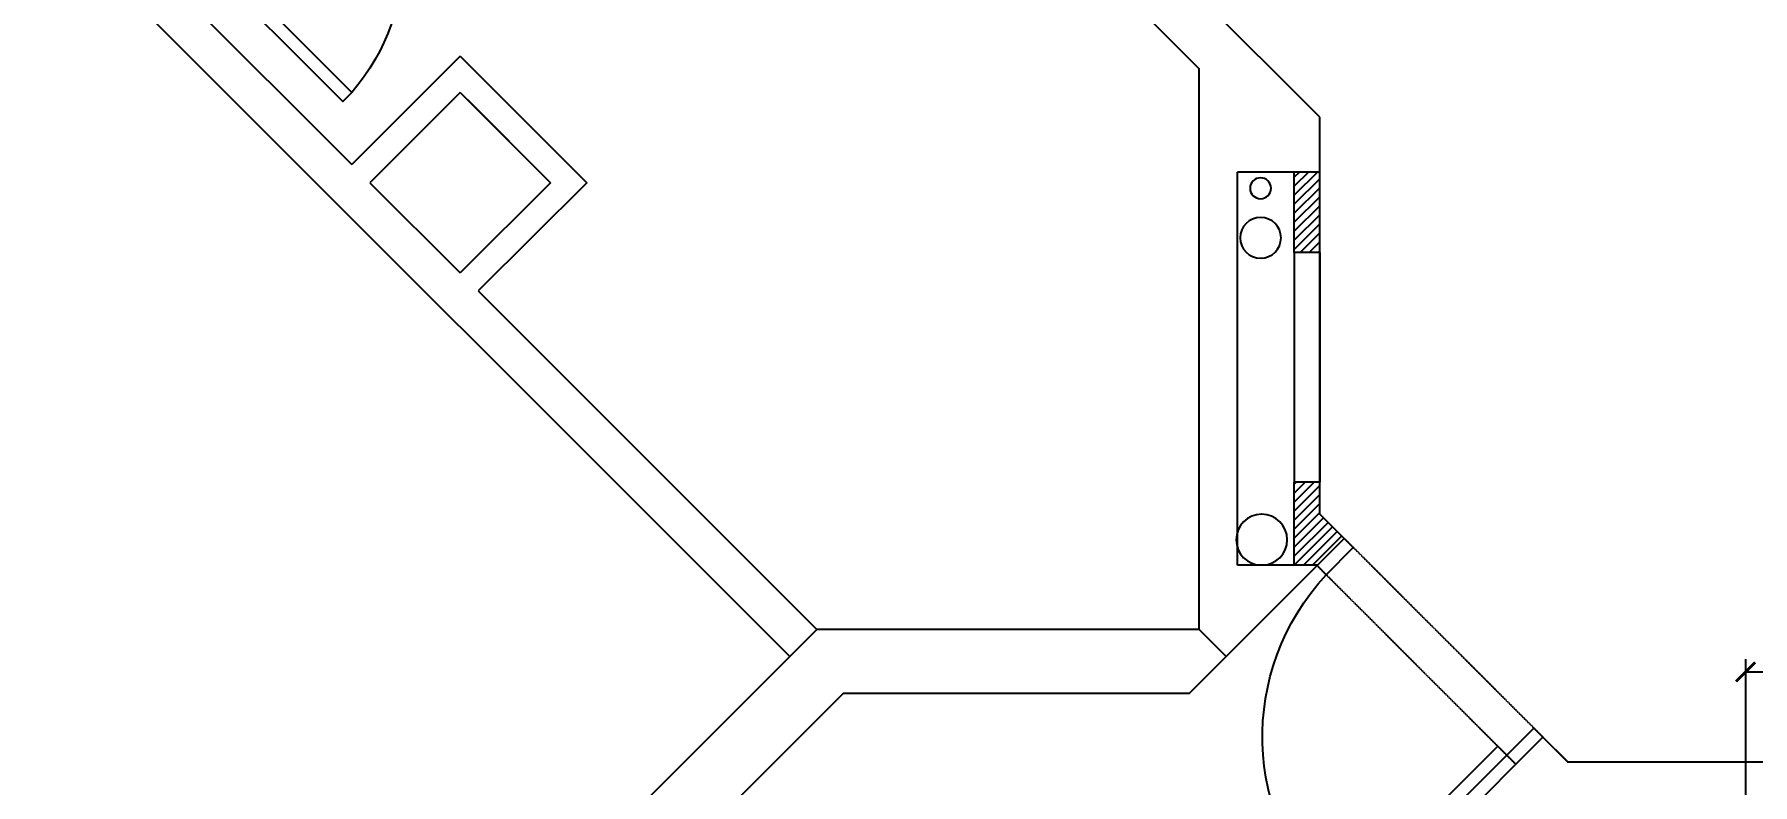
# Model space of a CAD drawing. Header units: millimetres. Extents: x 186805 to 449048, y 2167 to 51540.
# Drawn here: x 295194 to 301921, y 20193 to 23132 of the extents above; entities that cross this region are included whole.
import ezdxf

# ---------------------------------------------------------------- set-up
doc = ezdxf.new("R2010")
doc.units = ezdxf.units.MM
doc.linetypes.add('HIDDEN2', pattern=[0.1875, 0.125, -0.0625])
doc.layers.get('0').update_dxf_attribs({"linetype": 'CONTINUOUS'})
doc.layers.get('Defpoints').update_dxf_attribs({"linetype": 'CONTINUOUS'})
doc.layers.add('0-60x60-C', color=3, linetype='CONTINUOUS', lineweight=13)
doc.layers.add('wall', color=4, linetype='CONTINUOUS', lineweight=25)
for name, color, linetype in [('A-ABOV', 1, 'HIDDEN2'), ('A-ABOVE DOOR', 1, 'HIDDEN2'), ('A-CONC-BLDG', 6, 'CONTINUOUS'), ('a-door', 4, 'CONTINUOUS'), ('a-wall', 140, 'CONTINUOUS'), ('dimension', 7, 'CONTINUOUS')]:
    doc.layers.add(name, color=color, linetype=linetype)
doc.styles.add('ROMANS_075', font='romans.shx', dxfattribs={"width": 0.75})
doc.dimstyles.new('ARCH_1-50B$0', dxfattribs={"dimscale": 1000, "dimtxt": 0.11, "dimasz": 0.075, "dimexe": 0.05, "dimexo": 0.05, "dimgap": 0.055, "dimtad": 0, "dimdec": 0, "dimrnd": 1, "dimzin": 12, "dimdsep": 46, "dimtxsty": 'ROMANS_075', "dimblk1": 'ARCHTICK', "dimblk2": 'ARCHTICK', "dimsah": 1, "dimcen": 0.07, "dimclrd": 9, "dimclre": 9, "dimadec": 0, "dimazin": 0, "dimtfac": 1, "dimtdec": 0, "dimtofl": 0, "dimtmove": 0, "dimatfit": 3, "dimldrblk": 'ARCHTICK', "dimfxl": 0.05, "dimtolj": 1, "dimtzin": 12, "dimarcsym": 0})
pattern_1 = [(135, (733531.264, 627027.302), (17.6776695, 17.6776695), [])]

# ---------------------------------------------------------------- blocks, each defined once
blk = doc.blocks.new('A$C7C4A1575')
at = {"layer": 'a-wall'}
h = blk.add_hatch(dxfattribs=at)
h.set_pattern_fill('ANSI31', color=8, scale=200, style=0)
h.set_pattern_definition(pattern_1)
h.paths.add_polyline_path([(69718.8, 30479.7), (69823.4, 30375.1), (69727.9, 30279.7), (69727.9, 30154.7), (69627.9, 30154.7), (69627.9, 30479.7)])
h = blk.add_hatch(dxfattribs=at)
h.set_pattern_fill('ANSI31', color=8, scale=200, style=0)
h.set_pattern_definition(pattern_1)
h.paths.add_polyline_path([(69627.9, 28939.7), (69727.9, 28939.7), (69727.9, 29254.7), (69627.9, 29254.7)])
at = {"layer": 'A-ABOV', "color": 8}
blk.add_line((69727.9, 30279.7), (69727.9, 29129.7), dxfattribs=at)
at = {"layer": 'A-ABOVE DOOR', "color": 8}
for p, q in [((70495.1, 31259), (69717.3, 30481.2)), ((70495.1, 31259), (69717.3, 30481.2)), ((69823.4, 30375.1), (70601.2, 31152.9)), ((69823.4, 30375.1), (70601.2, 31152.9)), ((69727.9, 30154.7), (69727.9, 29254.7))]:
    blk.add_line(p, q, dxfattribs=at)
at = {"layer": 'A-CONC-BLDG', "color": 8}
blk.add_line((69255.2, 30731.2), (69361.2, 30837.3), dxfattribs=at)
blk.add_lwpolyline([(64695.1, 33795.1), (64695.1, 34700), (64945.1, 34700), (64945.1, 33898.6), (67862.5, 30981.2), (69217.3, 30981.2), (69361.2, 30837.3), (69255.2, 30731.2), (67759, 30731.2)], close=True, dxfattribs=at)
at = {"layer": 'a-door', "color": 8}
for points in [[(70459.8, 31223.7), (69823.4, 31860.1), (69788, 31824.7), (70424.4, 31188.3)], [(70495.1, 31259), (70424.4, 31188.3)], [(70459.8, 31223.7), (70565.9, 31117.6), (70601.2, 31152.9)], [(69717.3, 30481.2), (69752.7, 30516.6), (69858.7, 30410.5), (69823.4, 30375.1)]]:
    blk.add_lwpolyline(points, dxfattribs=at)
blk.add_lwpolyline([(65337.1, 28097.3), (65902.8, 28662.9), (65938.2, 28627.6), (65372.5, 28061.9)], close=True, dxfattribs=at)
for centre, radius, start, end in [((70438.2, 31152.6), 935.1, 134.04698, 222.85671), ((65294, 28077), 847.4, 318.02927, 40.52028)]:
    blk.add_arc(centre, radius, start, end, dxfattribs=at)
at = {"layer": 'a-wall', "color": 8}
for p, q in [((70139, 31615.1), (70601.2, 31152.9)), ((70698.3, 31250), (70601.2, 31152.9)), ((70696.7, 31250), (71647.6, 31250)), ((67652.9, 30837.3), (65018.9, 28203.3)), ((69361.2, 30837.3), (69823.4, 30375.1)), ((66433.1, 29405.4), (67759, 30731.2)), ((69255.2, 30731.2), (69255.2, 28534.8)), ((69255.2, 30731.2), (69255.2, 28534.8)), ((69405.2, 30479.7), (69405.2, 28939.7)), ((69718.8, 30479.7), (69405.2, 30479.7)), ((69627.9, 30479.7), (69627.9, 30154.7)), ((69823.4, 30375.1), (69727.9, 30279.7)), ((69823.4, 30375.1), (69727.9, 30279.7)), ((69823.4, 30375.1), (69727.9, 30279.7)), ((69823.4, 30375.1), (69727.9, 30279.7)), ((69405.2, 30279.7), (69405.2, 29129.7)), ((69727.9, 30279.7), (69727.9, 30154.7)), ((69627.9, 29254.7), (69627.9, 30154.7)), ((69727.9, 30154.7), (69627.9, 30154.7)), ((69727.9, 29254.7), (69727.9, 30154.7)), ((66857.4, 28981.1), (66433.1, 29405.4)), ((66008.9, 28981.1), (66362.4, 29334.7)), ((66716, 28981.1), (66362.4, 29334.7)), ((69627.9, 29254.7), (69627.9, 28939.7)), ((69727.9, 29254.7), (69627.9, 29254.7)), ((69727.9, 29254.7), (69727.9, 28939.7)), ((66362.4, 28627.6), (66008.9, 28981.1)), ((66362.4, 28486.2), (66857.4, 28981.1)), ((66362.4, 28627.6), (66716, 28981.1)), ((66390.7, 28655.9), (66716, 28981.1)), ((69727.9, 28939.7), (69405.2, 28939.7)), ((69727.9, 28939.7), (69727.9, 28724.7)), ((65231, 28203.3), (65938.2, 28910.4)), ((66362.4, 28486.2), (65938.2, 28910.4)), ((69727.9, 28724.7), (67112.7, 26109.5)), ((69727.9, 28724.7), (67112.7, 26109.5)), ((67819.8, 27099.5), (69255.2, 28534.8))]:
    blk.add_line(p, q, dxfattribs=at)
for centre, radius in [((69500.2, 30379.7), 100), ((69495.8, 29197.2), 80), ((69495.8, 29003.1), 41)]:
    blk.add_circle(centre, radius, dxfattribs=at)
blk = doc.blocks.new('A$C32DD6ECA')
at = {"layer": '0-60x60-C', "color": 16, "xscale": 0.04183124983683228, "yscale": 0.04183124983683228, "zscale": 0.04183124983683228, "rotation": 180}
blk.add_blockref('A$C7C4A1575', (4397.08, 2202.64), dxfattribs=at)
blk = doc.blocks.new('_ArchTick')
at = {"color": 0, "linetype": 'ByBlock', "const_width": 0.15}
blk.add_lwpolyline([(-0.5, -0.5), (0.5, 0.5)], dxfattribs=at)
blk = doc.blocks.new('*D193')
at = {"layer": 'Defpoints', "color": 0, "transparency": 16777216}
for p in [(-573599.7, -202261.2), (-574401.9, -202814.1), (-573599.7, -202915.8)]:
    blk.add_point(p, dxfattribs=at)
at = {"layer": 'dimension', "color": 9, "lineweight": -2, "transparency": 16777216}
for p, q in [((-574401.9, -202764.1), (-574401.9, -202211.2)), ((-573599.7, -202865.8), (-573599.7, -202211.2)), ((-574401.9, -202261.2), (-574116.5, -202261.2)), ((-573599.7, -202261.2), (-573885.1, -202261.2))]:
    blk.add_line(p, q, dxfattribs=at)
at = {"layer": 'dimension', "color": 9, "lineweight": -2, "transparency": 16777216, "xscale": 75, "yscale": 75, "zscale": 75, "rotation": 180}
blk.add_blockref('_ArchTick', (-574401.9, -202261.2), dxfattribs=at)
at = {"layer": 'dimension', "color": 9, "lineweight": -2, "transparency": 16777216, "xscale": 75, "yscale": 75, "zscale": 75}
blk.add_blockref('_ArchTick', (-573599.7, -202261.2), dxfattribs=at)
at = {"layer": 'dimension', "color": 0, "transparency": 16777216, "insert": (-574000.8, -202261.2), "char_height": 100, "attachment_point": 5, "style": 'ROMANS_075'}
blk.add_mtext('\\A1;EQ', dxfattribs=at)
blk = doc.blocks.new('A$C35C014DB')
at = {"layer": 'wall'}
for p, q in [((6062.5, 17032.8), (6524.7, 17495)), ((6620.1, 17399.5), (6524.7, 17495)), ((6620.1, 17397.9), (7571.1, 17397.9))]:
    blk.add_line(p, q, dxfattribs=at)
at = {"layer": 'dimension'}
dim = blk.add_linear_dim(base=(8120.7, 17750.9), p1=(7318.6, 17197.9), p2=(8120.7, 17096.3), text='EQ', dimstyle='ARCH_1-50B$0', override={"dimtxt": 0.1, "dimtmove": 2}, dxfattribs=at)
dim.commit()
dim.dimension.update_dxf_attribs({"geometry": '*D193', "text_midpoint": (7719.6, 17750.9), "insert": (581720.5, 220012)})

msp = doc.modelspace()

# ---------------------------------------------------------------- block references
at = {"linetype": 'ByBlock'}
msp.add_blockref('A$C35C014DB', (294575.3, 2884.3), dxfattribs=at)
at = {"layer": '0-60x60-C', "color": 16, "xscale": -23.90557308239969, "yscale": 23.90557308239969, "zscale": 23.90557308239969}
msp.add_blockref('A$C32DD6ECA', (335613.6, -1123), dxfattribs=at)

doc.saveas('drawing.dxf')
